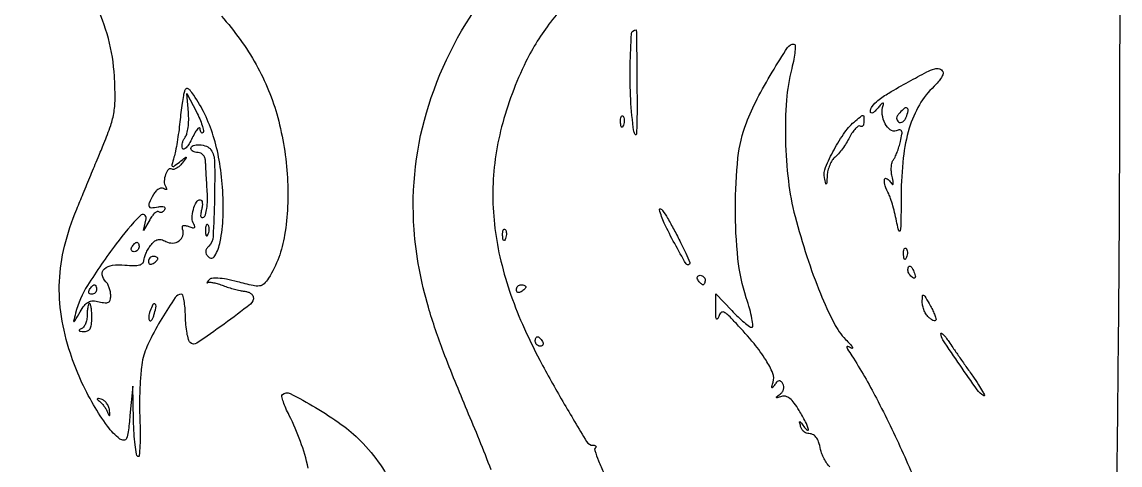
# Model space of a CAD drawing. Extents: x 130 to 894, y 104 to 894.
# Drawn here: x 661.2 to 894, y 265.8 to 359.7 of the extents above; entities that cross this region are included whole.
import ezdxf

# ---------------------------------------------------------------- set-up
doc = ezdxf.new("R2010")
doc.units = 0

msp = doc.modelspace()

# ---------------------------------------------------------------- linework, layer by layer
for points in [[(140.074729, 526.294777, 0.000011), (140.148965, 375.440163, 0.000341)], [(892.927803, 226.096015, 0.000217), (893.558303, 283.866359, 0.002254), (893.946792, 348.934427, 0.001329), (893.853884, 426.680758, 0.000614)], [(780.723425, 368.072036, 0.034568), (773.245678, 359.664355, 0.05057), (768.015352, 351.261505, 0.049784), (762.86691, 337.425115, 0.060928), (761.010388, 323.75971, 0.060299), (762.497067, 309.935269, 0.047341), (767.274065, 295.625311, 0.017409), (770.976043, 287.993206, 0.010697), (775.835367, 279.261417, 0.003707), (780.881951, 270.777806, 0.262478), (782.261534, 270, -0.058763), (782.62968, 269.956584, -0.176383), (782.837645, 269.819153, -0.251718), (782.86683, 269.618554, -0.109607), (782.717683, 269.38435, 0.290077), (782.604284, 268.879003, 0.008227), (783.422765, 266.706956, 0.01431), (784.53953, 264.105125, 0.00905)], [(760.659795, 264.772438, 0.008514), (755.542701, 277.396648, -0.008948), (750.560204, 289.719507, -0.020322), (747.345947, 299.236862, -0.025508), (745.380324, 307.481034, -0.027267), (744.317924, 315.701126, -0.095817), (747.416687, 342.056222, -0.087005), (760.123467, 366.364834, -0.08373)], [(703.455821, 360.919254, -0.054709), (710.825345, 350.644692, -0.062694), (715.39857, 339.445381, -0.051174), (717.465073, 326.656314, -0.053595), (716.86834, 314.524496, -0.101053), (713.450884, 305.380317, -0.058786), (712.504373, 304.201476, -0.167286), (711.56698, 303.754039, -0.083775), (710.157783, 303.829254, -0.00833), (706.858642, 304.626625, 0.014713), (704.528661, 305.158379, 0.033204), (702.733953, 305.39041, 0.043287), (701.437798, 305.358867, 0.196592), (700.787974, 305.004641, 0.013023), (700.510429, 304.645129, 0.074841), (700.399224, 304.432557, 0.578304), (700.444407, 304.380627, 0.104596), (700.594489, 304.444489, -0.175127), (700.98564, 304.550222, -0.026355), (701.803727, 304.438742, -0.026915), (702.794422, 304.194253, -0.020315), (703.852823, 303.824151, 0.015706), (704.995524, 303.412715, 0.012861), (706.240215, 303.043351, 0.013062), (707.403047, 302.762938, 0.033108), (708.262803, 302.637995, -0.052213), (708.951279, 302.510967, -0.060194), (709.564081, 302.246786, -0.069691), (710.014071, 301.892889, -0.144967), (710.217258, 301.5, -0.280507), (709.619418, 299.90007, -0.009477), (704.019701, 295.66708, -0.008897), (698.255797, 291.63396, -0.358848), (696.828086, 291.771914, -0.132673), (696.474482, 292.38722, -0.020491), (696.16891, 293.77446, -0.021644), (695.941402, 295.480746, -0.017303), (695.840028, 297.333149, 0.015683), (695.747934, 299.122145, 0.025518), (695.545057, 300.629113, 0.02312), (695.277623, 301.765767, 0.335135), (694.967413, 302, 0.250581), (693.649725, 301.295382, 0.011541), (690.831487, 296.855811, 0.019369), (688.258115, 292.18755, 0.050552), (686.895081, 288.610361, 0.039468), (686.500817, 286.493484, 0.011833), (686.233356, 283.22217, 0.011783), (686.106253, 279.523138, 0.012514), (686.157923, 275.895803, -0.007886), (686.235651, 272.5886, -0.014296), (686.179202, 269.883199, -0.009739), (686.035126, 267.79631, -0.558313), (685.75, 267.653628, -0.218281), (685.445594, 268.111675, -0.009199), (685.169612, 270.093966, -0.014398), (684.947899, 272.519769, -0.009589), (684.827401, 275.309017), (684.654802, 282.5), (684.077401, 276.322542, -0.00671), (683.702627, 272.820777, -0.07024), (683.33199, 271.429137, -0.298314), (682.770702, 271.052966, -0.167405), (681.960256, 271.322542, -0.07159), (679.28525, 274.053707, -0.026796), (676.346112, 278.554538, -0.025627), (673.591426, 283.928524, -0.026459), (671.433506, 289.5, -0.039839), (669.547202, 297.310111, -0.050442), (669.127738, 304.71996, -0.049756), (670.201864, 312.144253, -0.037247), (672.784007, 320, -0.000108), (674.165908, 323.340499, -0.00007), (675.759671, 327.189257, -0.000071), (677.313144, 330.937722, -0.000136), (678.559725, 333.94215, 0.016994), (679.988268, 337.742186, 0.042626), (680.692725, 340.615865, 0.039909), (680.923987, 343.676143, 0.013369), (680.784499, 348.161675, 0.050887), (679.491708, 356.197575, 0.051877), (676.606272, 363.751893, 0.047356)], [(832.445924, 265.411219, -0.045673), (831.820366, 266.16284, -0.028662), (831.22658, 267.141128, -0.028669), (830.748825, 268.180396, -0.045862), (830.477284, 269.117954, 0.032086), (830.05944, 270.724821, 0.090264), (829.506205, 271.740909, 0.126203), (828.754975, 272.301503, 0.097812), (827.75, 272.5, -0.12404), (827.305253, 272.612057, -0.073674), (826.864616, 272.940625, -0.0662), (826.494631, 273.426524, -0.063107), (826.257202, 274, -0.005221), (826.019877, 274.906561, -0.48812), (826.092785, 275, -0.240158), (826.249017, 274.920366, -0.003117), (826.908556, 274, 0.070605), (827.67887, 273.18387, 0.730707), (827.921642, 273.345992, 0.049771), (827.274761, 274.967807, 0.013516), (825.934558, 277.386343, 0.025827), (824.900101, 278.949231, 0.066548), (823.960328, 279.919897, 0.101559), (823.067637, 280.369143, 0.144203), (822.184558, 280.349171, -0.005261), (821.279451, 280.070654, -0.324582), (821.129285, 280.123724, -0.402502), (821.152013, 280.262841, -0.006041), (821.878115, 280.793864, 0.081131), (822.350859, 281.262723, 0.087963), (822.633829, 281.845325, 0.094746), (822.687259, 282.452723, 0.113582), (822.503115, 282.994959, 0.056019), (822.084678, 283.528036, 0.221899), (821.704346, 283.669746, 0.182432), (821.298408, 283.478164, 0.037164), (820.780668, 282.856763, -0.010569), (820.300793, 282.214244, -0.508635), (820.162667, 282.21879, -0.225613), (820.129165, 282.435988, -0.006096), (820.424514, 283.3809, 0.178752), (820.352932, 285.233047, 0.042363), (818.90993, 288.024715, 0.032789), (816.367293, 291.531848, 0.014933), (812.62013, 295.780869, 0.009311), (810.824774, 297.627937, 0.10032), (809.957801, 298.197194, 0.306834), (809.371236, 298.069473, 0.100373), (808.875837, 297.280869, -0.066062), (808.59192, 296.75209, -0.588659), (808.385787, 296.776521, -0.09157), (808.26098, 297.373428, -0.009783), (808.2554, 298.795624), (808.306954, 302.091248), (811.651289, 298.545624, 0.012439), (812.997696, 297.187507, 0.017151), (814.276816, 296.041527, 0.013824), (815.379485, 295.170431, 0.161626), (815.892951, 295, 0.446947), (816.151317, 295.288604, 0.018293), (815.922155, 296.835938, 0.021439), (815.457393, 298.85278, 0.012185), (814.73229, 301.25, -0.053706), (812.964591, 309.511612, -0.026059), (812.40935, 320.310371, -0.02584), (812.964492, 330.894435, -0.066764), (814.759485, 338.312865, -0.026477), (817.045396, 343.381562, -0.016715), (820.214349, 349.046332, -0.008724), (823.497671, 354.272672, -0.253328), (824.841092, 355, -0.41269), (825.110718, 354.731774, -0.0246), (825.055064, 353.467234, -0.025523), (824.810522, 351.783231, -0.014642), (824.353513, 349.782072, 0.045104), (823.245541, 343.072478, 0.024097), (823.032521, 334.662771, 0.023817), (823.643804, 326.004422, 0.034529), (825.06925, 318.476507, 0.015052), (827.575983, 309.960574, 0.018468), (830.444622, 302.181875, 0.019044), (833.329734, 295.863102, 0.077212), (835.782715, 292.430941, -0.01026), (836.739376, 291.412494, -0.040515), (837.261172, 290.729823, -0.405997), (837.223997, 290.546147, -0.290893), (837, 290.538616, 0.027825), (836.240789, 290.930902, 0.563174), (836.066285, 290.810357, 0.124036), (836.20802, 290.362242, 0.005389), (837.093997, 288.961324, -0.024476), (842.308648, 279.974102, -0.012587), (847.990151, 268.261572, -0.010071), (852.870798, 256.918326, -0.075713)], [(721.871452, 265.16179, 0.032554), (720.226552, 270.820104, 0.030948), (717.838376, 276.316809, -0.015531), (717.11938, 277.841341, -0.023504), (716.599125, 279.212581, -0.020162), (716.283761, 280.328987, -0.260778), (716.397124, 280.730457, -0.326966), (718.015923, 280.980714, -0.013772), (723.405947, 277.992722, -0.022593), (728.874617, 274.418399, -0.040351), (732.964434, 270.940328, -0.047246), (737.180735, 265.841892, -0.057825), (740.040471, 260.362692, -0.058517)]]:
    msp.add_lwpolyline(points, format="xyb")
for points in [[(791.561036, 344.744289, -0.002587), (791.557655, 338.761736, -0.018611), (791.433766, 335.879413, -0.692342), (791.184313, 335.807821, -0.124502), (790.898641, 336.5, -0.022897), (790.238429, 343.221985, -0.018362), (790.126462, 350.492903, -0.009688), (790.396533, 357.125365, -0.40832), (791.356989, 357.994289, -0.397972), (791.415995, 357.933846, -0.000115), (791.47592, 354.099746, -0.001686), (791.527354, 349.823205, -0.001012)], [(856.410163, 349.14536, -0.230514), (856.45819, 348.668901, -0.047044), (856.08162, 347.882669, -0.040739), (855.426193, 346.968693, -0.028271), (854.549998, 346.04697, 0.07314), (851.443186, 342.130225, 0.057481), (849.282244, 337.154717, 0.046867), (848.002967, 330.88361, 0.025508), (847.558216, 323.029276, -0.002024), (847.503603, 317.344618, -0.033138), (847.35172, 315.447865, -0.79207), (847.083229, 315.425024, -0.033364), (846.674984, 317.029276, 0.011628), (846.291207, 318.868241, 0.011452), (845.820603, 320.696801, 0.011391), (845.335432, 322.278771, 0.042299), (844.924984, 323.236431, -0.039306), (844.183777, 324.937669, -0.099401), (844.004084, 326.268971, -0.502553), (844.40815, 326.531073, -0.149755), (845.102059, 326, 0.018078), (845.650481, 325.288096, 0.52763), (845.843488, 325.306054, 0.176532), (845.898552, 325.652664, 0.006776), (845.628598, 326.947964, -0.037122), (845.480667, 327.96236, -0.037296), (845.484717, 328.985874, -0.039909), (845.626427, 329.873641, -0.106441), (845.903963, 330.447964, 0.057517), (846.265531, 331.04125, 0.016425), (846.685574, 332.035931, 0.016305), (847.088993, 333.198078, 0.01663), (847.412909, 334.376481, 0.014775), (847.734798, 335.921143, 0.139408), (847.667128, 336.588006, 0.328903), (847.294658, 336.820035, 0.072128), (846.512412, 336.643136, -0.256412), (845.260348, 336.813965, -0.115365), (844.152676, 338.119808, -0.09095), (843.56144, 340.084176, -0.109075), (843.765934, 342, 0.094235), (843.821208, 342.404781, 0.528696), (843.666609, 342.4987, 0.101438), (843.280078, 342.217496, 0.016024), (842.666336, 341.5, -0.026758), (842.047164, 340.806837, -0.07462), (841.525066, 340.418719, -0.215204), (841.196712, 340.396903, -0.305232), (841.031803, 340.627555, -0.172243), (841.407585, 341.788906, -0.062498), (842.641979, 343.039414, -0.033477), (844.949775, 344.618665, -0.00735), (849.126093, 347.001496, -0.004903), (852.982381, 349.078165, -0.049525), (854.670757, 349.762741, -0.155357), (855.664247, 349.740871, -0.173449)], [(695.610178, 344.922699, 0.035084), (695.402556, 344.082731, 0.005924), (695.138371, 342.449168, 0.006451), (694.874997, 340.518592, 0.005696), (694.649411, 338.5, -0.00859), (694.40269, 336.402371, -0.00768), (694.07587, 334.234375, -0.007726), (693.722264, 332.295926, -0.023671), (693.400705, 331, 0.006693), (692.948125, 329.409141, 0.290218), (693.04721, 329.090112, 0.346497), (693.354114, 329.078554, 0.00822), (694.576585, 330, -0.001329), (695.84392, 330.982942, -0.271469), (695.994858, 331.002194, -0.490847), (696.021873, 330.898518, -0.001798), (695.136693, 329.76101, -0.039223), (694.55739, 329.130747, -0.054932), (693.944172, 328.674803, -0.068798), (693.389505, 328.445368, -0.2049), (692.991478, 328.505267, 0.354166), (692.25525, 328.411119, 0.105288), (691.615362, 327.37453, 0.078901), (691.340407, 325.911487, 0.146501), (691.651264, 324.755249, -0.039317), (691.84962, 324.369529, -0.32582), (691.806665, 324.188972, -0.288205), (691.610308, 324.160081, -0.034628), (691.204682, 324.3735, 0.172433), (690.702373, 324.481649, 0.101988), (690.116257, 324.279111, 0.079474), (689.533746, 323.793822, 0.056607), (689.050173, 323.09375, 0.013461), (688.149426, 321.29598, 0.202266), (688.123097, 320.61083, 0.331605), (688.583747, 320.315782, 0.029893), (690.02671, 320.505144, -0.035713), (690.806034, 320.598211, -0.11722), (691.312052, 320.503035, -0.259379), (691.504063, 320.247251, -0.174215), (691.426575, 319.881195, -0.069286), (691.142276, 319.538079, -0.103573), (690.808233, 319.340508, -0.130156), (690.47901, 319.317806, -0.149955), (690.201834, 319.464833, 0.30898), (689.874401, 319.526464, 0.075396), (689.384863, 319.216946, 0.051646), (688.818464, 318.612942, 0.029459), (688.260254, 317.781364), (686.91657, 315.5), (687.501243, 318, 0.759972), (686.279605, 318.668703, 0.032571), (681.169342, 312.684694, 0.018847), (675.085989, 303.868502, 0.079941), (672.557895, 298, 0.002225), (672.138988, 296.308518, 0.571902), (672.229156, 296.221065, 0.197247), (672.413432, 296.363607, 0.001176), (673.500514, 298.259754, -0.033576), (674.415235, 299.639786, -0.108053), (675.250889, 300.348029, -0.127953), (676.220131, 300.578314, -0.056221), (677.537048, 300.401346, 0.029918), (678.809675, 300.161755, 0.153392), (679.508334, 300.28755, 0.212141), (679.881807, 300.758802, 0.063102), (680, 301.691592, 0.047051), (679.923943, 302.498053, 0.037425), (679.69662, 303.342785, 0.03865), (679.363225, 304.099578, 0.073426), (678.967217, 304.632783, -0.152949), (678.203837, 306.092492, -0.26379), (678.644887, 307.349213, -0.14805), (680.363059, 308.12368, -0.056207), (683.020447, 308.16944, 0.018368), (684.894677, 308.059961, 0.065136), (686.089327, 308.190057, 0.128064), (686.765504, 308.553594, 0.202525), (687.031803, 309.144965, -0.071022), (687.139796, 309.792427, -0.027984), (687.461472, 310.639241, -0.02701), (687.916924, 311.529257, -0.030395), (688.449846, 312.329046, -0.047223), (689.214048, 313.161102, -0.118903), (689.932712, 313.550737, -0.128306), (690.714326, 313.554564, -0.0595), (691.668043, 313.185548, 0.128102), (693.139711, 312.835954, 0.152375), (694.487557, 313.288628, 0.165609), (695.266003, 314.388028, 0.153598), (695.242556, 315.772331, -0.101873), (695.185036, 316.254621, -0.279739), (695.378885, 316.520562, -0.156491), (695.831589, 316.559101, -0.035232), (696.580485, 316.330741, 0.02351), (697.356392, 316.074133, 0.185862), (697.726506, 316.109454, 0.370674), (697.826575, 316.347349, 0.060525), (697.599497, 316.83901, -0.145234), (697.25017, 318.125594, -0.059298), (697.508771, 319.937269, -0.06183), (698.14469, 321.512252, -0.272335), (698.973768, 322, -0.275983), (699.250588, 321.834608, -0.091956), (699.40066, 321.366566, -0.060847), (699.404379, 320.670149, -0.034908), (699.248857, 319.843628, 0.026992), (699.06944, 318.966678, 0.112047), (699.109839, 318.431384, 0.300118), (699.342608, 318.239594, 0.166416), (699.716231, 318.324621, 0.194409), (700.100869, 318.848638, 0.028117), (700.360139, 320.175656, 0.028421), (700.494849, 321.85802, 0.020821), (700.460079, 323.730993, -0.000358), (700.343707, 325.685146, -0.000373), (700.231723, 327.613167, -0.000359), (700.137333, 329.280428, -0.001637), (700.086324, 330.25, 0.083368), (699.93992, 330.918376, 0.08883), (699.584733, 331.485937, 0.095234), (699.078952, 331.866081, 0.114149), (698.5, 332, -0.053595), (697.926139, 332.06169, -0.073362), (697.440625, 332.244792, -0.093122), (697.114688, 332.515341, -0.17482), (697, 332.833333, -0.325492), (697.475031, 333.485737, -0.092117), (698.797025, 333.656386, -0.076323), (700.301198, 333.339413, -0.156605), (701.234687, 332.598746, -0.144844), (702.012417, 330.099553, -0.008828), (701.983548, 322.191869, -0.007656), (701.690843, 314.202023, -0.18545), (700.8, 312.2, 0.054118), (700.301415, 311.579987, 0.131266), (700.124709, 311.024709, 0.141725), (700.25409, 310.483173, 0.067428), (700.692064, 309.907936, 0.496953), (702.07584, 310.09873, 0.077997), (703.199571, 313.12367, 0.042295), (703.809399, 318.381456, 0.025351), (703.685064, 324.672117, 0.025514), (702.986679, 330.393177, 0.032613), (701.736733, 335.552425, 0.035276), (699.936734, 340.146567, 0.041792), (697.590305, 344.174534, 0.01906), (696.809557, 345.203419, 0.131322), (696.298701, 345.569982, 0.316872), (695.915953, 345.471243, 0.09835)], [(699.572302, 336.238968, -0.200724), (699.354817, 336.14977, -0.242046), (699.161425, 336.250926, -0.110373), (699.025458, 336.577925, -0.039552), (698.97723, 337.083333, 0.434165), (698.792788, 337.250233, 0.19738), (698.468756, 337.084224, 0.046835), (697.925897, 336.314074, 0.015676), (697.278229, 335.097004, -0.02186), (696.606381, 333.871285, -0.051689), (695.978201, 333.042207, -0.12226), (695.503543, 332.734071, -0.41736), (695.206458, 332.880626, -0.088818), (695.127338, 333.424043, -0.052327), (695.217316, 334.075986, -0.050194), (695.450269, 334.730348, -0.060028), (695.798861, 335.283622, 0.110844), (696.1605, 336.011076, 0.028021), (696.40439, 337.317689, 0.027195), (696.520376, 338.879475, 0.024521), (696.472914, 340.5), (696.159025, 344.5), (698.151814, 340.655635, -0.016685), (698.873864, 339.141071, -0.025087), (699.391108, 337.772439, -0.022488), (699.694384, 336.660218, -0.257109)], [(839.666667, 338.543989, -0.054324), (839.60968, 338.021023, -0.117594), (839.434385, 337.659238, -0.188944), (839.17532, 337.513644, -0.174772), (838.875921, 337.576685, 0.291203), (838.471327, 337.57136, 0.0568), (837.883691, 337.083023, 0.044385), (837.231673, 336.268824, 0.027325), (836.608525, 335.209863, -0.021262), (835.928371, 334.02131, -0.017441), (835.105646, 332.811385, -0.017789), (834.270069, 331.751523, -0.043748), (833.565937, 331.054723, 0.076362), (832.955833, 330.366974, 0.041082), (832.41999, 329.365027, 0.039721), (832.031379, 328.228924, 0.04964), (831.863818, 327.127555, -0.002094), (831.775389, 325.549245, -0.212337), (831.676225, 325.358123, -0.55876), (831.562103, 325.399182, -0.003542), (831.303418, 326.68017, -0.148097), (831.525437, 328.851883, -0.025807), (833.328253, 332.607568, -0.02898), (835.639672, 336.318312, -0.065226), (837.883762, 338.75, -0.004157), (839.158901, 339.795827, -0.201056), (839.469647, 339.885784, -0.368732), (839.641969, 339.700523, -0.010676)], [(847.259956, 340.452005, 0.047821), (846.797028, 339.841505, 0.107928), (846.605459, 339.296805, 0.152606), (846.687941, 338.84279, 0.13446), (847.017019, 338.489482, 0.15489), (847.445182, 338.381868, 0.122948), (847.902315, 338.526171, 0.09728), (848.320544, 338.911427, 0.066612), (848.630601, 339.479746, 0.03552), (849.042106, 340.83204, 0.303379), (848.827345, 341.394536, 0.333792), (848.256798, 341.378924, 0.038711)], [(788.683114, 337.8125, -0.054073), (788.461564, 337.395823, -0.470617), (788.279315, 337.37858, -0.168741), (788.137993, 337.670344, -0.018894), (788.078947, 338.416667, -0.028489), (788.089945, 339.112848, -0.077125), (788.200665, 339.592839, -0.208169), (788.385309, 339.77538, -0.296942), (788.604167, 339.729167, -0.126455), (788.797407, 339.402231, -0.060344), (788.876576, 338.916927, -0.05415), (788.839148, 338.359369, -0.051402)], [(802.667389, 308.334056, -0.492263), (801.973363, 308.424423, -0.006672), (799.547653, 312.72969, -0.014307), (797.353991, 317.036069, -0.052624), (796.343494, 319.916742, -0.608954), (796.53836, 320.083918, -0.141655), (796.994948, 319.724905, -0.024539), (798.037803, 318.112006, -0.008005), (799.419084, 315.636125, -0.007132), (800.800704, 312.973265, -0.011448), (801.893955, 310.659794, -0.005342), (802.739786, 308.702344, -0.304574)], [(700.078947, 315.416667, 0.018894), (700.137993, 314.670344, 0.168741), (700.279315, 314.37858, 0.470617), (700.461564, 314.395823, 0.054073), (700.683114, 314.8125, 0.051402), (700.839148, 315.359369, 0.05415), (700.876576, 315.916927, 0.060344), (700.797407, 316.402231, 0.126455), (700.604167, 316.729167, 0.296942), (700.385309, 316.77538, 0.208169), (700.200665, 316.592839, 0.077125), (700.089945, 316.112848, 0.028489)], [(763.683114, 313.8125, -0.054073), (763.461564, 313.395823, -0.470617), (763.279315, 313.37858, -0.168741), (763.137993, 313.670344, -0.018894), (763.078947, 314.416667, -0.028489), (763.089945, 315.112848, -0.077125), (763.200665, 315.592839, -0.208169), (763.385309, 315.77538, -0.296942), (763.604167, 315.729167, -0.126455), (763.797407, 315.402231, -0.060344), (763.876576, 314.916927, -0.05415), (763.839148, 314.359369, -0.051402)], [(686, 312, -0.105053), (685.918938, 311.618444, -0.099167), (685.688914, 311.29375, -0.09642), (685.345238, 311.076123, -0.093332), (684.940983, 311, -0.108972), (684.586039, 311.078288, -0.182303), (684.3746, 311.29375, -0.161196), (684.343488, 311.6179, -0.082592), (684.5, 312, -0.029505), (684.768994, 312.382774, -0.035638), (685.066025, 312.70625, -0.038439), (685.34829, 312.934461, -0.151918), (685.559017, 313, -0.210953), (685.727648, 312.92554, -0.081139), (685.870461, 312.70625, -0.061769), (685.967655, 312.382849, -0.042167)], [(688, 308.940983, 0.108972), (688.078288, 308.586039, 0.182303), (688.29375, 308.3746, 0.161196), (688.6179, 308.343488, 0.082592), (689, 308.5, 0.029505), (689.382774, 308.768994, 0.035638), (689.70625, 309.066025, 0.038439), (689.934461, 309.34829, 0.151918), (690, 309.559017, 0.210953), (689.92554, 309.727648, 0.081139), (689.70625, 309.870461, 0.061769), (689.382849, 309.967655, 0.042167), (689, 310, 0.105053), (688.618444, 309.918938, 0.099167), (688.29375, 309.688914, 0.09642), (688.076123, 309.345238, 0.093332)], [(848.683114, 309.8125, -0.054073), (848.461564, 309.395823, -0.470617), (848.279315, 309.37858, -0.168741), (848.137993, 309.670344, -0.018894), (848.078947, 310.416667, -0.028489), (848.089945, 311.112848, -0.077125), (848.200665, 311.592839, -0.208169), (848.385309, 311.77538, -0.296942), (848.604167, 311.729167, -0.126455), (848.797407, 311.402231, -0.060344), (848.876576, 310.916927, -0.05415), (848.839148, 310.359369, -0.051402)], [(850.381557, 306.448062, -0.036408), (850.556862, 305.868281, -0.155351), (850.525685, 305.512472, -0.32948), (850.325929, 305.393111, -0.1144), (849.988546, 305.507079, -0.061454), (849.610411, 305.810572, -0.051183), (849.290385, 306.21498, -0.053277), (849.072509, 306.65395, -0.088797), (849, 307.059017, -0.079093), (849.117673, 307.798253, -0.444011), (849.441482, 307.942608, -0.168622), (849.894727, 307.51997, -0.029964)], [(806, 305, -0.042167), (805.967655, 304.617151, -0.061769), (805.870461, 304.29375, -0.081139), (805.727648, 304.07446, -0.210953), (805.559017, 304, -0.151918), (805.34829, 304.065539, -0.038439), (805.066025, 304.29375, -0.035638), (804.768994, 304.617226, -0.029505), (804.5, 305, -0.082592), (804.343488, 305.3821, -0.161196), (804.3746, 305.70625, -0.182303), (804.586039, 305.921712, -0.108972), (804.940983, 306, -0.093332), (805.345238, 305.923877, -0.09642), (805.688914, 305.70625, -0.099167), (805.918938, 305.381556, -0.105053)], [(677, 303, -0.105053), (676.918938, 302.618444, -0.099167), (676.688914, 302.29375, -0.09642), (676.345238, 302.076123, -0.093332), (675.940983, 302, -0.108972), (675.586039, 302.078288, -0.182303), (675.3746, 302.29375, -0.161196), (675.343488, 302.6179, -0.082592), (675.5, 303, -0.029505), (675.768994, 303.382774, -0.035638), (676.066025, 303.70625, -0.038439), (676.34829, 303.934461, -0.151918), (676.559017, 304, -0.210953), (676.727648, 303.92554, -0.081139), (676.870461, 303.70625, -0.061769), (676.967655, 303.382849, -0.042167)], [(768, 303.559017, -0.151918), (767.934461, 303.34829, -0.038439), (767.70625, 303.066025, -0.035638), (767.382774, 302.768994, -0.029505), (767, 302.5, -0.082592), (766.6179, 302.343488, -0.161196), (766.29375, 302.3746, -0.182303), (766.078288, 302.586039, -0.108972), (766, 302.940983, -0.093332), (766.076123, 303.345238, -0.09642), (766.29375, 303.688914, -0.099167), (766.618444, 303.918938, -0.105053), (767, 304, -0.042167), (767.382849, 303.967655, -0.061769), (767.70625, 303.870461, -0.081139), (767.92554, 303.727648, -0.210953)], [(854.964565, 296.627555, -0.287588), (854.841703, 296.412709, -0.187216), (854.548966, 296.377077, -0.079368), (854.074198, 296.581977, -0.031733), (853.5, 297, -0.071634), (852.928241, 297.63244, -0.045613), (852.451034, 298.504173, -0.044993), (852.132377, 299.466479, -0.061704), (852.035435, 300.372445, -0.010301), (852.084202, 301.680838, -0.471381), (852.275418, 301.820831, -0.199105), (852.565819, 301.603667, -0.004079), (853.5, 300, -0.012725), (854.049729, 298.978889, -0.01468), (854.519732, 297.978094, -0.01382), (854.867506, 297.112564, -0.078619)], [(675, 297.583333, -0.048059), (674.907335, 296.62149, -0.053115), (674.632812, 295.728399, -0.060057), (674.229096, 295.0303, -0.136586), (673.75, 294.662281, 0.051902), (673.351958, 294.45138, 0.449116), (673.327933, 294.275306, 0.185333), (673.583427, 294.137165, 0.021021), (674.25, 294.078947, 0.107982), (675.06694, 294.219222, 0.162883), (675.610746, 294.684854, 0.104867), (675.912379, 295.563216, 0.030464), (676, 297, 0.01567), (675.963949, 298.150058, 0.025624), (675.853125, 299.11875, 0.023342), (675.696078, 299.849029, 0.340374), (675.5, 300, 0.318727), (675.305304, 299.861857, 0.033159), (675.146875, 299.290104, 0.031531), (675.036114, 298.509645, 0.019486)], [(688.345077, 298.456872, 0.036107), (688.155034, 297.82971, 0.043827), (688.072725, 297.221181, 0.049528), (688.09917, 296.714357, 0.159916), (688.249458, 296.417209, 0.354513), (688.4811, 296.393026, 0.101575), (688.756817, 296.665682, 0.055867), (689.039435, 297.212661, 0.027385), (689.279377, 297.960337, 0.022817), (689.602861, 299.476903, 0.322211), (689.370312, 299.947587, 0.420372), (688.945646, 299.812772, 0.025281)], [(862.732695, 284.6457, -0.007853), (863.970471, 282.825558, -0.01819), (864.827023, 281.413082, -0.036464), (865.215438, 280.579083, -0.716679), (865.068415, 280.457717, -0.099542), (863.695409, 281.741956, -0.004691), (860.044557, 286.954647, -0.003534), (856.400172, 292.344666, -0.14793), (856, 293.667637, -0.568192), (856.140938, 293.75162, -0.075147), (856.487457, 293.49036, -0.032304), (857.021341, 292.869437, -0.013622), (857.659426, 291.972506, 0.002765), (858.524363, 290.699048, 0.000866), (859.834213, 288.800348, 0.000865), (861.303987, 286.68553, 0.000957)], [(771.5, 292, -0.082592), (771.656512, 291.6179, -0.161196), (771.6254, 291.29375, -0.182303), (771.413961, 291.078288, -0.108972), (771.059017, 291, -0.093332), (770.654762, 291.076123, -0.09642), (770.311086, 291.29375, -0.099167), (770.081062, 291.618444, -0.105053), (770, 292, -0.042167), (770.032345, 292.382849, -0.061769), (770.129539, 292.70625, -0.081139), (770.272352, 292.92554, -0.210953), (770.440983, 293, -0.151918), (770.65171, 292.934461, -0.038439), (770.933975, 292.70625, -0.035638), (771.231006, 292.382774, -0.029505)], [(677.600056, 279.326131, -0.046559), (678.067248, 278.901948, -0.025114), (678.562711, 278.302051, -0.024796), (679.010018, 277.634774, -0.035522), (679.332422, 277, 0.011419), (679.63368, 276.3286, 0.524627), (679.760225, 276.308194, 0.218072), (679.830343, 276.509648, 0.006534), (679.732366, 277.417134, 0.068372), (679.531587, 278.180637, 0.06169), (679.127632, 278.891252, 0.065182), (678.590957, 279.444377, 0.101374), (678, 279.743265, 0.015469), (677.370863, 279.894067, 0.258208), (677.17291, 279.832603, 0.422126), (677.17836, 279.674725, 0.023327)]]:
    msp.add_lwpolyline(points, format="xyb", close=True)

doc.saveas('drawing.dxf')
